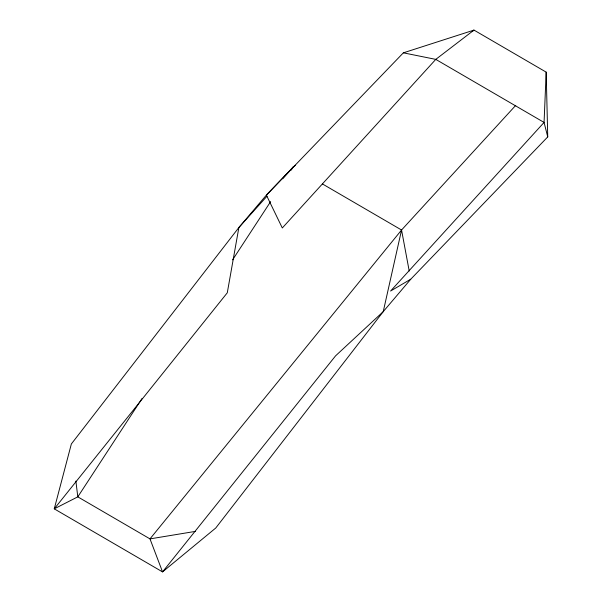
<?xml version="1.0" encoding="UTF-8"?>
<svg xmlns="http://www.w3.org/2000/svg" width="602" height="602" viewBox="0 0 602 602"><rect width="100%" height="100%" fill="white"/><g stroke="black" fill="none" stroke-linecap="round" stroke-linejoin="round"><path stroke-width="0.9" d="M472.495 31.229L473.992 30.1L435.78 59.38L282.308 227.97L266.385 195.108L403.355 52.833L473.992 30.1L546.18 72.135L544.065 122.432L547.737 136.902L410.752 279.208L383.241 311.625L215.742 528.022L162.548 571.9L54.263 508.848L71.36 443.952L238.874 227.526L266.385 195.108L293.272 166.957L295.514 165.257M515.733 105.373L401.557 230.009L383.241 311.625L335.57 355.85L162.548 571.9L149.988 538.888L77.801 496.853L75.882 481.081M142.08 398.434L77.801 496.853L54.263 508.848L227.285 292.798L238.874 227.526L267.01 196.192M232.59 259.861L270.644 201.595M291.21 170.103L293.272 166.957L282.639 178.786M322.363 183.896L401.557 230.009L149.988 538.888L195.372 531.393M410.752 279.208L390.593 291.022L544.065 122.432L435.78 59.38L403.355 52.833M401.557 230.009L409.217 271.013M546.18 72.135L547.737 136.902"/></g></svg>
